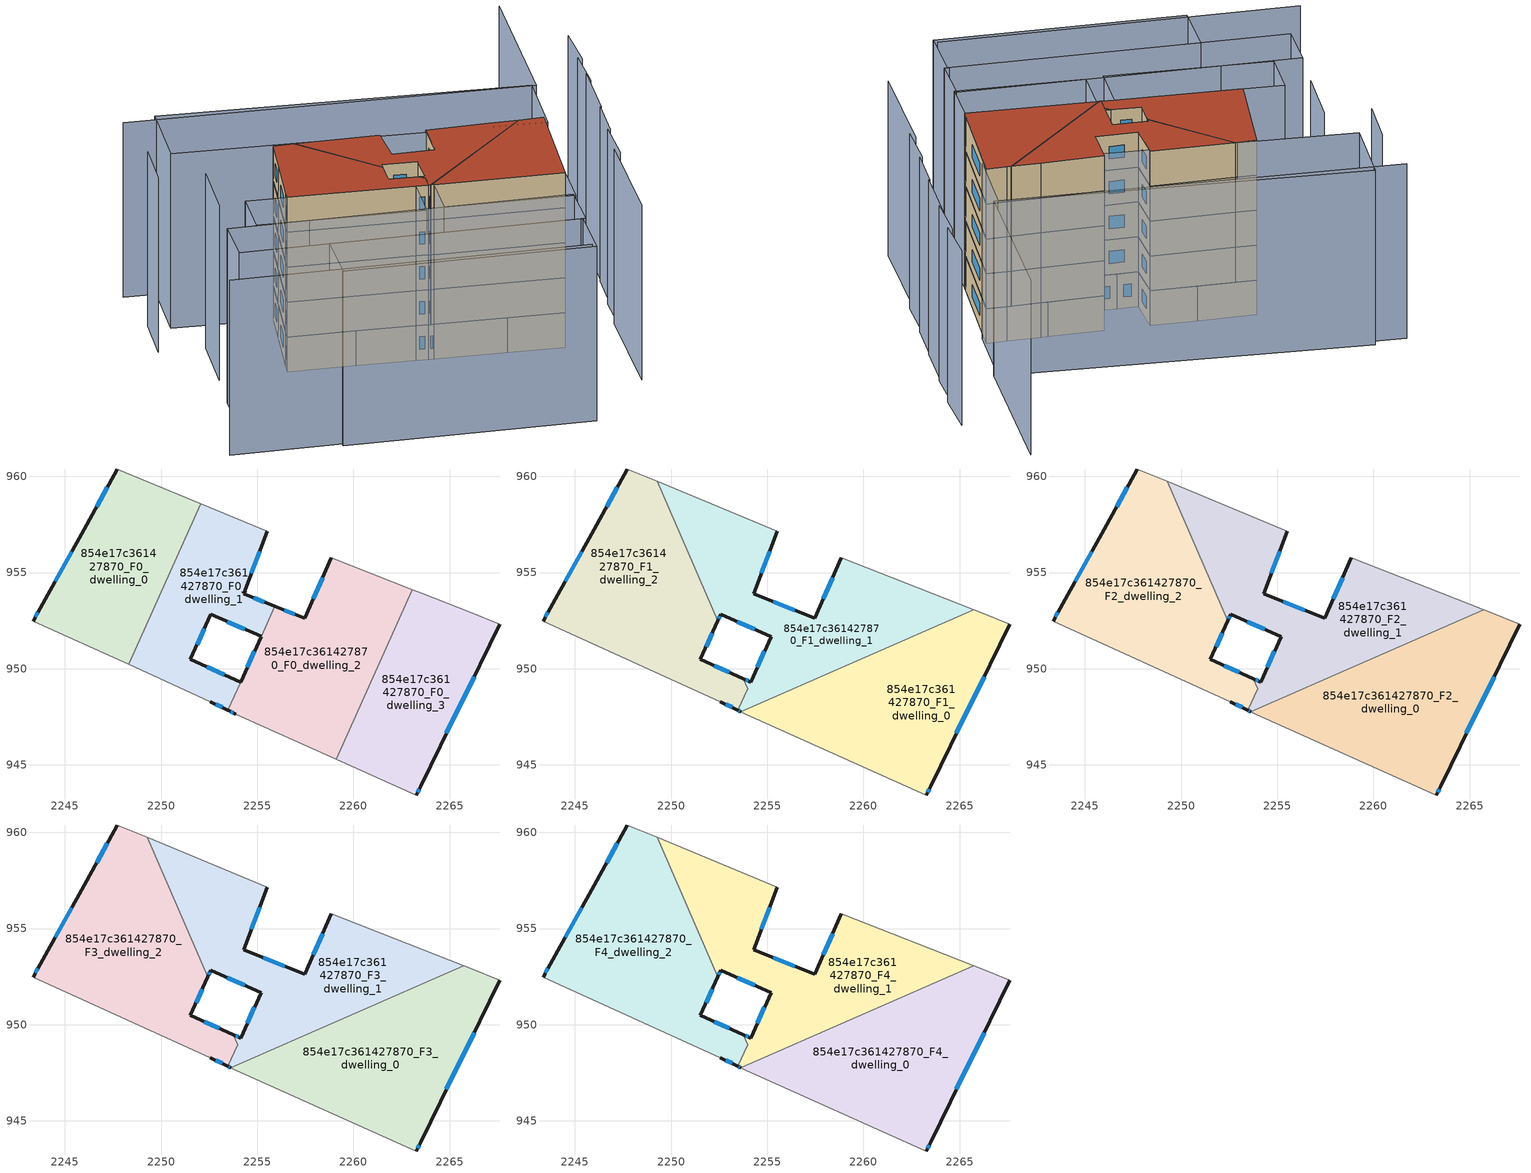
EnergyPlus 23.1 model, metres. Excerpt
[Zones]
854e17c361427870_F0_dwelling_0
 floor ground (EU_floor_Construction): 2252.06,958.59 2248.31,950.22 2243.34,952.48 2243.71,953.15 2246.13,957.5 2247.73,960.38 z0
 wall outside (EU_wall_Construction): 2247.73,960.38 2246.13,957.5 2243.71,953.15 2243.34,952.48 z0:3
 wall adiabatic (EU_wall_Construction): 2252.06,958.59 2247.73,960.38 / 2243.34,952.48 2248.31,950.22 z0:3
 wall to 854e17c361427870_F0_dwelling_1 (EU_wall_Construction): 2248.31,950.22 2252.06,958.59 z0:3
 window (EU_Window_Construction): 2243.59,952.93 2243.46,952.69 / 2245.35,956.08 2244.5,954.56 / 2247.21,959.45 2246.65,958.43 z0.98:2.02
854e17c361427870_F0_dwelling_1
 floor ground (EU_floor_Construction): 2255.52,957.16 2254.29,953.91 2255.9,953.25 2255.2,951.67 2252.59,952.83 2251.52,950.5 2254.14,949.31 2253.48,947.84 2252.55,948.3 2248.31,950.22 2252.06,958.59 z0
 wall outside (EU_wall_Construction): 2254.14,949.31 2251.52,950.5 2252.59,952.83 2255.2,951.68 / 2252.55,948.3 2253.48,947.84 / 2255.9,953.25 2254.29,953.91 2255.52,957.16 z0:3
 wall to 854e17c361427870_F0_dwelling_2 (EU_wall_Construction): 2253.48,947.84 2254.14,949.31 / 2255.2,951.67 2255.91,953.25 z0:3
 wall adiabatic (EU_wall_Construction): 2248.31,950.22 2252.55,948.3 / 2255.52,957.16 2252.06,958.59 z0:3
 window (EU_Window_Construction): 2253.44,952.45 2254.35,952.05 / 2251.87,951.25 2252.25,952.07 / 2253.29,949.69 2252.37,950.11 / 2252.85,948.15 2253.18,947.99 / 2254.69,954.96 2255.12,956.1 / 2255.38,953.46 2254.82,953.69 z0.98:2.02
854e17c361427870_F0_dwelling_2
 floor ground (EU_floor_Construction): 2263.07,954.11 2259.12,945.29 2253.87,947.65 2253.49,947.84 2255.91,953.25 2257.47,952.62 2258.86,955.76 z0
 wall outside (EU_wall_Construction): 2258.86,955.76 2257.47,952.62 2255.91,953.25 / 2253.49,947.84 2253.87,947.65 / 2255.2,951.68 2254.14,949.3 z0:3
 wall adiabatic (EU_wall_Construction): 2263.07,954.11 2258.86,955.76 / 2253.87,947.65 2259.12,945.29 z0:3
 wall to 854e17c361427870_F0_dwelling_3 (EU_wall_Construction): 2259.12,945.29 2263.07,954.11 z0:3
 window (EU_Window_Construction): 2256.96,952.82 2256.42,953.04 / 2258.41,954.74 2257.93,953.64 / 2253.61,947.77 2253.75,947.71 / 2254.86,950.9 2254.49,950.08 z0.98:2.02
854e17c361427870_F0_dwelling_3
 floor ground (EU_floor_Construction): 2267.62,952.33 2263.49,943.89 2263.27,943.43 2259.12,945.29 2263.07,954.11 2263.55,953.92 2266.08,952.92 z0
 wall outside (EU_wall_Construction): 2263.27,943.43 2263.49,943.89 2267.62,952.33 z0:3
 wall adiabatic (EU_wall_Construction): 2267.62,952.33 2266.08,952.92 2263.55,953.92 2263.07,954.11 / 2259.12,945.29 2263.27,943.43 z0:3
 window (EU_Window_Construction): 2264.84,946.64 2266.28,949.58 / 2263.34,943.58 2263.42,943.75 z0.98:2.02
854e17c361427870_F1_dwelling_0
 floor to 854e17c361427870_F0_dwelling_3 (EU_floor_Construction): 2267.62,952.33 2263.49,943.89 2263.27,943.43 2259.12,945.29 2261.84,951.35 2265.75,953.06 2266.08,952.92 z3
 floor to 854e17c361427870_F0_dwelling_2 (EU_floor_Construction): 2261.84,951.35 2259.12,945.29 2253.87,947.65 2253.62,947.77 z3
 wall outside (EU_wall_Construction): 2263.27,943.43 2263.49,943.89 2267.62,952.33 z3:6
 wall adiabatic (EU_wall_Construction): 2267.62,952.33 2266.08,952.92 2265.75,953.06 / 2253.62,947.77 2253.87,947.65 2263.27,943.43 z3:6
 wall to 854e17c361427870_F1_dwelling_1 (EU_wall_Construction): 2265.75,953.06 2253.62,947.77 z3:6
 window (EU_Window_Construction): 2264.84,946.64 2266.28,949.58 / 2263.34,943.58 2263.42,943.75 z3.98:5.02
854e17c361427870_F1_dwelling_1
 floor outside (EU_floor_Construction): 2255.91,953.25 2254.14,949.3 2255.2,951.68 z3
 floor to 854e17c361427870_F0_dwelling_1 (EU_floor_Construction): 2255.52,957.16 2254.29,953.91 2255.91,953.25 2255.2,951.68 2252.59,952.83 2252.44,952.49 2250.9,956.01 2252.06,958.59 z3; 2254.14,949.31 2253.98,948.95 2253.75,949.48 z3
 floor to 854e17c361427870_F0_dwelling_2 (EU_floor_Construction): 2263.07,954.11 2261.84,951.35 2253.62,947.77 2253.49,947.84 2253.78,948.49 2254.14,949.3 2255.91,953.25 2257.47,952.62 2258.86,955.76 z3
 floor to 854e17c361427870_F0_dwelling_0 (EU_floor_Construction): 2252.06,958.59 2250.9,956.01 2249.27,959.75 z3
 floor to 854e17c361427870_F0_dwelling_3 (EU_floor_Construction): 2265.75,953.06 2261.84,951.35 2263.07,954.11 2263.55,953.92 z3
 wall outside (EU_wall_Construction): 2253.75,949.48 2254.14,949.3 / 2252.44,952.49 2252.59,952.83 2255.2,951.67 2254.14,949.3 / 2258.86,955.76 2257.47,952.62 2254.29,953.91 2255.52,957.16 / 2253.49,947.84 2253.62,947.77 z3:6
 wall to 854e17c361427870_F1_dwelling_2 (EU_wall_Construction): 2249.27,959.75 2252.44,952.49 / 2253.75,949.48 2253.98,948.95 2253.48,947.84 z3:6
 wall adiabatic (EU_wall_Construction): 2255.52,957.16 2249.27,959.75 / 2265.75,953.06 2263.55,953.92 2258.86,955.76 z3:6
 window (EU_Window_Construction): 2253.88,949.43 2254.02,949.36 / 2254.86,950.9 2254.49,950.08 / 2253.44,952.45 2254.35,952.05 / 2252.49,952.6 2252.54,952.72 / 2254.69,954.96 2255.12,956.1 / 2256.44,953.03 2255.33,953.49 / 2258.41,954.74 2257.93,953.64 / 2253.53,947.82 2253.57,947.79 z3.98:5.02
854e17c361427870_F1_dwelling_2
 floor to 854e17c361427870_F0_dwelling_0 (EU_floor_Construction): 2249.27,959.75 2250.9,956.01 2248.31,950.22 2243.34,952.48 2243.71,953.15 2246.13,957.5 2247.73,960.38 z3
 floor to 854e17c361427870_F0_dwelling_1 (EU_floor_Construction): 2250.9,956.01 2252.44,952.49 2251.52,950.5 2253.75,949.48 2253.98,948.95 2253.48,947.84 2252.55,948.3 2248.31,950.22 z3
 wall outside (EU_wall_Construction): 2247.73,960.38 2246.13,957.5 2243.71,953.15 2243.34,952.48 / 2253.75,949.48 2251.52,950.5 2252.44,952.49 / 2252.55,948.3 2253.48,947.84 z3:6
 wall adiabatic (EU_wall_Construction): 2249.27,959.75 2247.73,960.38 / 2243.34,952.48 2252.55,948.3 z3:6
 window (EU_Window_Construction): 2245.35,956.08 2244.5,954.56 / 2247.21,959.45 2246.65,958.43 / 2251.82,951.14 2252.14,951.84 / 2253.03,949.81 2252.25,950.17 / 2252.85,948.15 2253.18,947.99 / 2243.59,952.93 2243.46,952.69 z3.98:5.02
854e17c361427870_F2_dwelling_0
 floor to 854e17c361427870_F1_dwelling_0 (EU_floor_Construction): 2267.62,952.33 2263.49,943.89 2263.27,943.43 2253.87,947.65 2253.62,947.77 2265.75,953.06 2266.08,952.92 z6
 wall outside (EU_wall_Construction): 2263.27,943.43 2263.49,943.89 2267.62,952.33 z6:9
 wall adiabatic (EU_wall_Construction): 2267.62,952.33 2266.08,952.92 2265.75,953.06 / 2253.62,947.77 2253.87,947.65 2263.27,943.43 z6:9
 wall to 854e17c361427870_F2_dwelling_1 (EU_wall_Construction): 2265.75,953.06 2253.62,947.77 z6:9
 window (EU_Window_Construction): 2264.84,946.64 2266.28,949.58 / 2263.34,943.58 2263.42,943.75 z6.98:8.02
854e17c361427870_F2_dwelling_1
 floor to 854e17c361427870_F1_dwelling_1 (EU_floor_Construction): 2263.55,953.92 2265.75,953.06 2253.62,947.77 2253.48,947.84 2253.98,948.95 2253.75,949.48 2254.14,949.3 2255.2,951.67 2252.59,952.83 2252.44,952.49 2249.27,959.75 2255.52,957.16 2254.29,953.91 2257.47,952.62 2258.86,955.76 z6
 wall outside (EU_wall_Construction): 2252.44,952.49 2252.59,952.83 2255.2,951.67 2254.14,949.3 2253.75,949.48 / 2258.86,955.76 2257.47,952.62 2254.29,953.91 2255.52,957.16 / 2253.49,947.84 2253.62,947.77 z6:9
 wall to 854e17c361427870_F2_dwelling_2 (EU_wall_Construction): 2249.27,959.75 2252.44,952.49 / 2253.75,949.48 2253.98,948.95 2253.48,947.84 z6:9
 wall adiabatic (EU_wall_Construction): 2255.52,957.16 2249.27,959.75 / 2265.75,953.06 2263.55,953.92 2258.86,955.76 z6:9
 window (EU_Window_Construction): 2254.02,949.36 2253.88,949.43 / 2254.86,950.9 2254.49,950.08 / 2253.44,952.45 2254.35,952.05 / 2252.49,952.6 2252.54,952.72 / 2254.69,954.96 2255.12,956.1 / 2256.44,953.03 2255.33,953.49 / 2258.41,954.74 2257.93,953.64 / 2253.53,947.82 2253.57,947.79 z6.98:8.02
854e17c361427870_F2_dwelling_2
 floor to 854e17c361427870_F1_dwelling_2 (EU_floor_Construction): 2249.27,959.75 2252.44,952.49 2251.52,950.5 2253.75,949.48 2253.98,948.95 2253.48,947.84 2252.55,948.3 2243.34,952.48 2243.71,953.15 2246.13,957.5 2247.73,960.38 z6
 wall outside (EU_wall_Construction): 2247.73,960.38 2246.13,957.5 2243.71,953.15 2243.34,952.48 / 2253.75,949.48 2251.52,950.5 2252.44,952.49 / 2252.55,948.3 2253.48,947.84 z6:9
 wall adiabatic (EU_wall_Construction): 2249.27,959.75 2247.73,960.38 / 2243.34,952.48 2252.55,948.3 z6:9
 window (EU_Window_Construction): 2245.35,956.08 2244.5,954.56 / 2247.21,959.45 2246.65,958.43 / 2251.82,951.14 2252.14,951.84 / 2253.03,949.81 2252.25,950.17 / 2252.85,948.15 2253.18,947.99 / 2243.59,952.93 2243.46,952.69 z6.98:8.02
854e17c361427870_F3_dwelling_0
 floor to 854e17c361427870_F2_dwelling_0 (EU_floor_Construction): 2267.62,952.33 2263.49,943.89 2263.27,943.43 2253.87,947.65 2253.62,947.77 2265.75,953.06 2266.08,952.92 z9
 wall outside (EU_wall_Construction): 2263.27,943.43 2263.49,943.89 2267.62,952.33 z9:12
 wall adiabatic (EU_wall_Construction): 2267.62,952.33 2266.08,952.92 2265.75,953.06 / 2253.62,947.77 2253.87,947.65 2263.27,943.43 z9:12
 wall to 854e17c361427870_F3_dwelling_1 (EU_wall_Construction): 2265.75,953.06 2253.62,947.77 z9:12
 window (EU_Window_Construction): 2264.84,946.64 2266.28,949.58 / 2263.34,943.58 2263.42,943.75 z9.98:11.02
854e17c361427870_F3_dwelling_1
 floor to 854e17c361427870_F2_dwelling_1 (EU_floor_Construction): 2263.55,953.92 2265.75,953.06 2253.62,947.77 2253.48,947.84 2253.98,948.95 2253.75,949.48 2254.14,949.3 2255.2,951.67 2252.59,952.83 2252.44,952.49 2249.27,959.75 2255.52,957.16 2254.29,953.91 2257.47,952.62 2258.86,955.76 z9
 wall outside (EU_wall_Construction): 2252.44,952.49 2252.59,952.83 2255.2,951.67 2254.14,949.3 2253.75,949.48 / 2258.86,955.76 2257.47,952.62 2254.29,953.91 2255.52,957.16 / 2253.49,947.84 2253.62,947.77 z9:12
 wall to 854e17c361427870_F3_dwelling_2 (EU_wall_Construction): 2249.27,959.75 2252.44,952.49 / 2253.75,949.48 2253.98,948.95 2253.48,947.84 z9:12
 wall adiabatic (EU_wall_Construction): 2255.52,957.16 2249.27,959.75 / 2265.75,953.06 2263.55,953.92 2258.86,955.76 z9:12
 window (EU_Window_Construction): 2254.02,949.36 2253.88,949.43 / 2254.86,950.9 2254.49,950.08 / 2253.44,952.45 2254.35,952.05 / 2252.49,952.6 2252.54,952.72 / 2254.69,954.96 2255.12,956.1 / 2256.44,953.03 2255.33,953.49 / 2258.41,954.74 2257.93,953.64 / 2253.53,947.82 2253.57,947.79 z9.98:11.02
854e17c361427870_F3_dwelling_2
 floor to 854e17c361427870_F2_dwelling_2 (EU_floor_Construction): 2249.27,959.75 2252.44,952.49 2251.52,950.5 2253.75,949.48 2253.98,948.95 2253.48,947.84 2252.55,948.3 2243.34,952.48 2243.71,953.15 2246.13,957.5 2247.73,960.38 z9
 wall outside (EU_wall_Construction): 2247.73,960.38 2246.13,957.5 2243.71,953.15 2243.34,952.48 / 2253.75,949.48 2251.52,950.5 2252.44,952.49 / 2252.55,948.3 2253.48,947.84 z9:12
 wall adiabatic (EU_wall_Construction): 2249.27,959.75 2247.73,960.38 / 2243.34,952.48 2252.55,948.3 z9:12
 window (EU_Window_Construction): 2245.35,956.08 2244.5,954.56 / 2247.21,959.45 2246.65,958.43 / 2251.82,951.14 2252.14,951.84 / 2253.03,949.81 2252.25,950.17 / 2252.85,948.15 2253.18,947.99 / 2243.59,952.93 2243.46,952.69 z9.98:11.02
854e17c361427870_F4_dwelling_0
 floor to 854e17c361427870_F3_dwelling_0 (EU_floor_Construction): 2267.62,952.33 2263.49,943.89 2263.27,943.43 2253.87,947.65 2253.62,947.77 2265.75,953.06 2266.08,952.92 z12
 wall outside (EU_wall_Construction): 2263.27,943.43 2263.49,943.89 2267.62,952.33 z12:15
 wall adiabatic (EU_wall_Construction): 2267.62,952.33 2266.08,952.92 2265.75,953.06 / 2253.62,947.77 2253.87,947.65 2263.27,943.43 z12:15
 wall to 854e17c361427870_F4_dwelling_1 (EU_wall_Construction): 2265.75,953.06 2253.62,947.77 z12:15
 window (EU_Window_Construction): 2264.84,946.64 2266.28,949.58 / 2263.34,943.58 2263.42,943.75 z12.98:14.02
 roof outside (EU_roof_Construction): 2263.49,943.89 2267.62,952.33 2266.08,952.92 2265.75,953.06 2253.62,947.77 2253.87,947.65 2263.27,943.43 z15
854e17c361427870_F4_dwelling_1
 floor to 854e17c361427870_F3_dwelling_1 (EU_floor_Construction): 2263.55,953.92 2265.75,953.06 2253.62,947.77 2253.48,947.84 2253.98,948.95 2253.75,949.48 2254.14,949.3 2255.2,951.67 2252.59,952.83 2252.44,952.49 2249.27,959.75 2255.52,957.16 2254.29,953.91 2257.47,952.62 2258.86,955.76 z12
 wall outside (EU_wall_Construction): 2252.44,952.49 2252.59,952.83 2255.2,951.67 2254.14,949.3 2253.75,949.48 / 2258.86,955.76 2257.47,952.62 2254.29,953.91 2255.52,957.16 / 2253.49,947.84 2253.62,947.77 z12:15
 wall to 854e17c361427870_F4_dwelling_2 (EU_wall_Construction): 2249.27,959.75 2252.44,952.49 / 2253.75,949.48 2253.98,948.95 2253.48,947.84 z12:15
 wall adiabatic (EU_wall_Construction): 2255.52,957.16 2249.27,959.75 / 2265.75,953.06 2263.55,953.92 2258.86,955.76 z12:15
 window (EU_Window_Construction): 2254.02,949.36 2253.88,949.43 / 2254.86,950.9 2254.49,950.08 / 2253.44,952.45 2254.35,952.05 / 2252.49,952.6 2252.54,952.72 / 2254.69,954.96 2255.12,956.1 / 2256.44,953.03 2255.33,953.49 / 2258.41,954.74 2257.93,953.64 / 2253.53,947.82 2253.57,947.79 z12.98:14.02
 roof outside (EU_roof_Construction): 2265.75,953.06 2263.55,953.92 2258.86,955.76 2257.47,952.62 2254.29,953.91 2255.52,957.16 2249.27,959.75 2252.44,952.49 2252.59,952.83 2255.2,951.67 2254.14,949.3 2253.75,949.48 2253.98,948.95 2253.48,947.84 2253.62,947.77 z15
854e17c361427870_F4_dwelling_2
 floor to 854e17c361427870_F3_dwelling_2 (EU_floor_Construction): 2249.27,959.75 2252.44,952.49 2251.52,950.5 2253.75,949.48 2253.98,948.95 2253.48,947.84 2252.55,948.3 2243.34,952.48 2243.71,953.15 2246.13,957.5 2247.73,960.38 z12
 wall outside (EU_wall_Construction): 2247.73,960.38 2246.13,957.5 2243.71,953.15 2243.34,952.48 / 2253.75,949.48 2251.52,950.5 2252.44,952.49 / 2252.55,948.3 2253.48,947.84 z12:15
 wall adiabatic (EU_wall_Construction): 2249.27,959.75 2247.73,960.38 / 2243.34,952.48 2252.55,948.3 z12:15
 window (EU_Window_Construction): 2245.35,956.08 2244.5,954.56 / 2247.21,959.45 2246.65,958.43 / 2251.82,951.14 2252.14,951.84 / 2253.03,949.81 2252.25,950.17 / 2252.85,948.15 2253.18,947.99 / 2243.59,952.93 2243.46,952.69 z12.98:14.02
 roof outside (EU_roof_Construction): 2253.48,947.84 2253.98,948.95 2253.75,949.48 2251.52,950.5 2252.44,952.49 2249.27,959.75 2247.73,960.38 2246.13,957.5 2243.71,953.15 2243.34,952.48 2252.55,948.3 z15
shading: 2231.28,943.25 2257.69,932.09 / 2264.74,935.38 2268.73,944.58 / 2268.79,943.88 2270.37,947.7 / 2270.57,947.62 2272.23,951.3 / 2272.28,951.21 2274.72,956.58 / 2274.31,955.43 2275.84,959.28 / 2275.98,958.92 2277.45,962.78 / 2239.3,965.26 2237.3,961.07 / 2276.18,970.13 2270.43,957.24 / 2270.43,957.24 2240.73,970.48 / 2240.69,959.51 2238.26,954.36 / 2241.25,944.01 2259.7,936.15 / 2259.7,936.15 2257.77,931.61 / 2257.77,931.61 2239.32,939.47 / 2239.32,939.47 2241.25,944.01 / 2259.91,936.06 2234.7,946.75 / 2234.7,946.75 2236.39,950.72 / 2236.39,950.72 2261.6,940.03 / 2261.6,940.03 2259.91,936.06 / 2253.83,947.66 2263.27,943.44 / 2263.27,943.44 2261.63,939.78 / 2261.63,939.78 2252.19,944.01 / 2252.19,944.01 2253.83,947.66 / 2240.36,953.83 2252.55,948.3 / 2252.55,948.3 2250.77,944.37 / 2250.77,944.37 2238.58,949.9 / 2238.58,949.9 2240.36,953.83 / 2243.34,969.94 2270.12,957.43 / 2270.12,957.43 2267.31,951.4 / 2267.31,951.4 2240.53,963.91 / 2240.53,963.91 2243.34,969.94 z0:15
[Building]
EU S2 Campaign: North Axis=0; Terrain=City; Solar Distribution=FullExterior
[Site:Location]
Bologna: Latitude=44.5; Longitude=11.25; Time Zone=1; Elevation=37
[SizingPeriod:WeatherFileDays]
AnnualSizingPeriod: Begin Month=1; Begin Day of Month=1; End Month=12; End Day of Month=31; Day of Week for Start Day=Monday; Use Weather File Daylight Saving Period=No; Use Weather File Rain and Snow Indicators=No
[MATERIAL]
EU_InternalMass_Material: Roughness=MediumRough; Thickness=0.1; Conductivity=1; Density=1800; Specific Heat=900; Thermal Absorptance=0.9; Solar Absorptance=0.7; Visible Absorptance=0.7
[MATERIAL:NOMASS] Roughness=MediumRough; Thermal Absorptance=0.9; Solar Absorptance=0.7; Visible Absorptance=0.7
Name | Thermal Resistance
EU_wall_NoMass | 0.905828
EU_roof_NoMass | 0.37593
EU_floor_NoMass | 0.67114
[WINDOWMATERIAL:SIMPLEGLAZINGSYSTEM]
EU_Window_SimpleGlazing: UFactor=4.52486; Solar Heat Gain Coefficient=0.85; Visible Transmittance=0.85
[CONSTRUCTION]
EU_wall_Construction: EU_wall_NoMass
EU_roof_Construction: EU_roof_NoMass
EU_floor_Construction: EU_floor_NoMass
EU_InternalMass_Construction: EU_InternalMass_Material
EU_Window_Construction: EU_Window_SimpleGlazing
[ZONE] Type=1; Multiplier=1; Ceiling Height=autocalculate; Floor Area=autocalculate; Part of Total Floor Area=Yes
Name | Volume
854e17c361427870_F0_dwelling_0 | 138.146
854e17c361427870_F1_dwelling_0; 854e17c361427870_F2_dwelling_0; 854e17c361427870_F3_dwelling_0; 854e17c361427870_F4_dwelling_0 | 185.301
854e17c361427870_F0_dwelling_1 | 116.957
854e17c361427870_F1_dwelling_1 | 185.546
854e17c361427870_F2_dwelling_1; 854e17c361427870_F3_dwelling_1; 854e17c361427870_F4_dwelling_1 | 185.556
854e17c361427870_F0_dwelling_2 | 159.305
854e17c361427870_F1_dwelling_2; 854e17c361427870_F2_dwelling_2; 854e17c361427870_F3_dwelling_2; 854e17c361427870_F4_dwelling_2 | 181.662
854e17c361427870_F0_dwelling_3 | 138.159
[INTERNALMASS] Construction=EU_InternalMass_Construction
Name | Zone or ZoneList | Surface Area
854e17c361427870_F0_dwelling_0_EU_InternalMass | 854e17c361427870_F0_dwelling_0 | 46.0487
854e17c361427870_F0_dwelling_1_EU_InternalMass | 854e17c361427870_F0_dwelling_1 | 38.9906
854e17c361427870_F0_dwelling_2_EU_InternalMass | 854e17c361427870_F0_dwelling_2 | 53.1103
854e17c361427870_F0_dwelling_3_EU_InternalMass | 854e17c361427870_F0_dwelling_3 | 46.0524
854e17c361427870_F1_dwelling_0_EU_InternalMass | 854e17c361427870_F1_dwelling_0 | 61.7584
854e17c361427870_F1_dwelling_1_EU_InternalMass | 854e17c361427870_F1_dwelling_1 | 61.8834
854e17c361427870_F1_dwelling_2_EU_InternalMass | 854e17c361427870_F1_dwelling_2 | 60.5548
854e17c361427870_F2_dwelling_0_EU_InternalMass | 854e17c361427870_F2_dwelling_0 | 61.7584
854e17c361427870_F2_dwelling_1_EU_InternalMass | 854e17c361427870_F2_dwelling_1 | 61.8834
854e17c361427870_F2_dwelling_2_EU_InternalMass | 854e17c361427870_F2_dwelling_2 | 60.5548
854e17c361427870_F3_dwelling_0_EU_InternalMass | 854e17c361427870_F3_dwelling_0 | 61.7584
854e17c361427870_F3_dwelling_1_EU_InternalMass | 854e17c361427870_F3_dwelling_1 | 61.8834
854e17c361427870_F3_dwelling_2_EU_InternalMass | 854e17c361427870_F3_dwelling_2 | 60.5548
854e17c361427870_F4_dwelling_0_EU_InternalMass | 854e17c361427870_F4_dwelling_0 | 61.7584
854e17c361427870_F4_dwelling_1_EU_InternalMass | 854e17c361427870_F4_dwelling_1 | 61.8834
854e17c361427870_F4_dwelling_2_EU_InternalMass | 854e17c361427870_F4_dwelling_2 | 60.5548
[OTHEREQUIPMENT] Fuel Type=Electricity; Design Level Calculation Method=Watts/Area; Power per Zone Floor Area=1; Fraction Latent=0; Fraction Radiant=0; Fraction Lost=0; Carbon Dioxide Generation Rate=0; EndUse Subcategory=EU_Step8_InternalGains
Name | Zone or ZoneList or Space or SpaceList | Schedule
EU_Step8_InternalGain_854e17c361427870_F0_dwelling_0_f000 | 854e17c361427870_F0_dwelling_0 | EU_Step8_GainSchedule_854e17c361427870_F0_dwelling_0_f000
EU_Step8_InternalGain_854e17c361427870_F0_dwelling_1_f000 | 854e17c361427870_F0_dwelling_1 | EU_Step8_GainSchedule_854e17c361427870_F0_dwelling_1_f000
EU_Step8_InternalGain_854e17c361427870_F0_dwelling_2_f000 | 854e17c361427870_F0_dwelling_2 | EU_Step8_GainSchedule_854e17c361427870_F0_dwelling_2_f000
EU_Step8_InternalGain_854e17c361427870_F0_dwelling_3_f000 | 854e17c361427870_F0_dwelling_3 | EU_Step8_GainSchedule_854e17c361427870_F0_dwelling_3_f000
EU_Step8_InternalGain_854e17c361427870_F1_dwelling_0_f000 | 854e17c361427870_F1_dwelling_0 | EU_Step8_GainSchedule_854e17c361427870_F1_dwelling_0_f000
EU_Step8_InternalGain_854e17c361427870_F1_dwelling_1_f000 | 854e17c361427870_F1_dwelling_1 | EU_Step8_GainSchedule_854e17c361427870_F1_dwelling_1_f000
EU_Step8_InternalGain_854e17c361427870_F1_dwelling_2_f000 | 854e17c361427870_F1_dwelling_2 | EU_Step8_GainSchedule_854e17c361427870_F1_dwelling_2_f000
EU_Step8_InternalGain_854e17c361427870_F2_dwelling_0_f000 | 854e17c361427870_F2_dwelling_0 | EU_Step8_GainSchedule_854e17c361427870_F2_dwelling_0_f000
EU_Step8_InternalGain_854e17c361427870_F2_dwelling_1_f000 | 854e17c361427870_F2_dwelling_1 | EU_Step8_GainSchedule_854e17c361427870_F2_dwelling_1_f000
EU_Step8_InternalGain_854e17c361427870_F2_dwelling_2_f000 | 854e17c361427870_F2_dwelling_2 | EU_Step8_GainSchedule_854e17c361427870_F2_dwelling_2_f000
EU_Step8_InternalGain_854e17c361427870_F3_dwelling_0_f000 | 854e17c361427870_F3_dwelling_0 | EU_Step8_GainSchedule_854e17c361427870_F3_dwelling_0_f000
EU_Step8_InternalGain_854e17c361427870_F3_dwelling_1_f000 | 854e17c361427870_F3_dwelling_1 | EU_Step8_GainSchedule_854e17c361427870_F3_dwelling_1_f000
EU_Step8_InternalGain_854e17c361427870_F3_dwelling_2_f000 | 854e17c361427870_F3_dwelling_2 | EU_Step8_GainSchedule_854e17c361427870_F3_dwelling_2_f000
EU_Step8_InternalGain_854e17c361427870_F4_dwelling_0_f000 | 854e17c361427870_F4_dwelling_0 | EU_Step8_GainSchedule_854e17c361427870_F4_dwelling_0_f000
EU_Step8_InternalGain_854e17c361427870_F4_dwelling_1_f000 | 854e17c361427870_F4_dwelling_1 | EU_Step8_GainSchedule_854e17c361427870_F4_dwelling_1_f000
EU_Step8_InternalGain_854e17c361427870_F4_dwelling_2_f000 | 854e17c361427870_F4_dwelling_2 | EU_Step8_GainSchedule_854e17c361427870_F4_dwelling_2_f000
[ZONEVENTILATION:DESIGNFLOWRATE] Schedule=EU_AlwaysOn; Design Flow Rate Calculation Method=AirChanges/Hour; Air Changes per Hour=0.73129; Ventilation Type=Natural; Fan Pressure Rise=0; Fan Total Efficiency=1; Constant Term Coefficient=1; Temperature Term Coefficient=0; Velocity Term Coefficient=0; Velocity Squared Term Coefficient=0; Minimum Indoor Temperature=-100; Maximum Indoor Temperature=100; Delta Temperature=-100; Minimum Outdoor Temperature=-100; Maximum Outdoor Temperature=100; Maximum Wind Speed=40
Name | Zone or ZoneList or Space or SpaceList
EU_ConstantAir_854e17c361427870_F0_dwelling_0 | 854e17c361427870_F0_dwelling_0
EU_ConstantAir_854e17c361427870_F0_dwelling_1 | 854e17c361427870_F0_dwelling_1
EU_ConstantAir_854e17c361427870_F0_dwelling_2 | 854e17c361427870_F0_dwelling_2
EU_ConstantAir_854e17c361427870_F0_dwelling_3 | 854e17c361427870_F0_dwelling_3
EU_ConstantAir_854e17c361427870_F1_dwelling_0 | 854e17c361427870_F1_dwelling_0
EU_ConstantAir_854e17c361427870_F1_dwelling_1 | 854e17c361427870_F1_dwelling_1
EU_ConstantAir_854e17c361427870_F1_dwelling_2 | 854e17c361427870_F1_dwelling_2
EU_ConstantAir_854e17c361427870_F2_dwelling_0 | 854e17c361427870_F2_dwelling_0
EU_ConstantAir_854e17c361427870_F2_dwelling_1 | 854e17c361427870_F2_dwelling_1
EU_ConstantAir_854e17c361427870_F2_dwelling_2 | 854e17c361427870_F2_dwelling_2
EU_ConstantAir_854e17c361427870_F3_dwelling_0 | 854e17c361427870_F3_dwelling_0
EU_ConstantAir_854e17c361427870_F3_dwelling_1 | 854e17c361427870_F3_dwelling_1
EU_ConstantAir_854e17c361427870_F3_dwelling_2 | 854e17c361427870_F3_dwelling_2
EU_ConstantAir_854e17c361427870_F4_dwelling_0 | 854e17c361427870_F4_dwelling_0
EU_ConstantAir_854e17c361427870_F4_dwelling_1 | 854e17c361427870_F4_dwelling_1
EU_ConstantAir_854e17c361427870_F4_dwelling_2 | 854e17c361427870_F4_dwelling_2
[HVACTEMPLATE:THERMOSTAT] Constant Heating Setpoint=20; Constant Cooling Setpoint=50
EU_HeatOnly_854e17c361427870_F0_dwelling_0; EU_HeatOnly_854e17c361427870_F0_dwelling_1; EU_HeatOnly_854e17c361427870_F0_dwelling_2; EU_HeatOnly_854e17c361427870_F0_dwelling_3; EU_HeatOnly_854e17c361427870_F1_dwelling_0; EU_HeatOnly_854e17c361427870_F1_dwelling_1; EU_HeatOnly_854e17c361427870_F1_dwelling_2; EU_HeatOnly_854e17c361427870_F2_dwelling_0; EU_HeatOnly_854e17c361427870_F2_dwelling_1; EU_HeatOnly_854e17c361427870_F2_dwelling_2; EU_HeatOnly_854e17c361427870_F3_dwelling_0; EU_HeatOnly_854e17c361427870_F3_dwelling_1; EU_HeatOnly_854e17c361427870_F3_dwelling_2; EU_HeatOnly_854e17c361427870_F4_dwelling_0; EU_HeatOnly_854e17c361427870_F4_dwelling_1; EU_HeatOnly_854e17c361427870_F4_dwelling_2
[HVACTEMPLATE:ZONE:IDEALLOADSAIRSYSTEM] System Availability Schedule=EU_AlwaysOn; Maximum Heating Supply Air Temperature=50; Minimum Cooling Supply Air Temperature=13; Maximum Heating Supply Air Humidity Ratio=0.0156; Minimum Cooling Supply Air Humidity Ratio=0.0077; Heating Limit=NoLimit; Cooling Limit=NoLimit; Heating Availability Schedule=EU_AlwaysOn; Cooling Availability Schedule=EU_CoolingOff; Dehumidification Control Type=ConstantSensibleHeatRatio; Cooling Sensible Heat Ratio=0.7; Dehumidification Setpoint=60; Humidification Control Type=None; Humidification Setpoint=30; Outdoor Air Method=None; Outdoor Air Flow Rate per Person=0.00944; Outdoor Air Flow Rate per Zone Floor Area=0; Outdoor Air Flow Rate per Zone=0; Demand Controlled Ventilation Type=None; Outdoor Air Economizer Type=NoEconomizer; Heat Recovery Type=None; Sensible Heat Recovery Effectiveness=0.7; Latent Heat Recovery Effectiveness=0.65
Name | Template Thermostat
854e17c361427870_F0_dwelling_0 | EU_HeatOnly_854e17c361427870_F0_dwelling_0
854e17c361427870_F0_dwelling_1 | EU_HeatOnly_854e17c361427870_F0_dwelling_1
854e17c361427870_F0_dwelling_2 | EU_HeatOnly_854e17c361427870_F0_dwelling_2
854e17c361427870_F0_dwelling_3 | EU_HeatOnly_854e17c361427870_F0_dwelling_3
854e17c361427870_F1_dwelling_0 | EU_HeatOnly_854e17c361427870_F1_dwelling_0
854e17c361427870_F1_dwelling_1 | EU_HeatOnly_854e17c361427870_F1_dwelling_1
854e17c361427870_F1_dwelling_2 | EU_HeatOnly_854e17c361427870_F1_dwelling_2
854e17c361427870_F2_dwelling_0 | EU_HeatOnly_854e17c361427870_F2_dwelling_0
854e17c361427870_F2_dwelling_1 | EU_HeatOnly_854e17c361427870_F2_dwelling_1
854e17c361427870_F2_dwelling_2 | EU_HeatOnly_854e17c361427870_F2_dwelling_2
854e17c361427870_F3_dwelling_0 | EU_HeatOnly_854e17c361427870_F3_dwelling_0
854e17c361427870_F3_dwelling_1 | EU_HeatOnly_854e17c361427870_F3_dwelling_1
854e17c361427870_F3_dwelling_2 | EU_HeatOnly_854e17c361427870_F3_dwelling_2
854e17c361427870_F4_dwelling_0 | EU_HeatOnly_854e17c361427870_F4_dwelling_0
854e17c361427870_F4_dwelling_1 | EU_HeatOnly_854e17c361427870_F4_dwelling_1
854e17c361427870_F4_dwelling_2 | EU_HeatOnly_854e17c361427870_F4_dwelling_2
[SIZING:ZONE] Zone Cooling Design Supply Air Temperature Input Method=SupplyAirTemperature; Zone Cooling Design Supply Air Temperature=13; Zone Heating Design Supply Air Temperature Input Method=SupplyAirTemperature; Zone Heating Design Supply Air Temperature=50; Zone Cooling Design Supply Air Humidity Ratio=0.008; Zone Heating Design Supply Air Humidity Ratio=0.008; Cooling Design Air Flow Method=DesignDay; Cooling Design Air Flow Rate=0; Cooling Minimum Air Flow per Zone Floor Area=0.000762; Cooling Minimum Air Flow=0; Cooling Minimum Air Flow Fraction=0.2; Heating Design Air Flow Method=DesignDay; Heating Design Air Flow Rate=0; Heating Maximum Air Flow per Zone Floor Area=0.002032; Heating Maximum Air Flow=0.141576; Heating Maximum Air Flow Fraction=0.3; Account for Dedicated Outdoor Air System=No; Dedicated Outdoor Air System Control Strategy=NeutralSupplyAir; Dedicated Outdoor Air Low Setpoint Temperature for Design=autosize; Dedicated Outdoor Air High Setpoint Temperature for Design=autosize; Zone Load Sizing Method=Sensible Load Only No Latent Load; Zone Latent Cooling Design Supply Air Humidity Ratio Input Method=HumidityRatioDifference; Zone Cooling Design Supply Air Humidity Ratio Difference=0.005; Zone Latent Heating Design Supply Air Humidity Ratio Input Method=HumidityRatioDifference; Zone Humidification Design Supply Air Humidity Ratio Difference=0.005
854e17c361427870_F0_dwelling_0; 854e17c361427870_F0_dwelling_1; 854e17c361427870_F0_dwelling_2; 854e17c361427870_F0_dwelling_3; 854e17c361427870_F1_dwelling_0; 854e17c361427870_F1_dwelling_1; 854e17c361427870_F1_dwelling_2; 854e17c361427870_F2_dwelling_0; 854e17c361427870_F2_dwelling_1; 854e17c361427870_F2_dwelling_2; 854e17c361427870_F3_dwelling_0; 854e17c361427870_F3_dwelling_1; 854e17c361427870_F3_dwelling_2; 854e17c361427870_F4_dwelling_0; 854e17c361427870_F4_dwelling_1; 854e17c361427870_F4_dwelling_2
[SCHEDULE:CONSTANT]
Name | Hourly Value
EU_AlwaysOn | 1
EU_CoolingOff | 0
[SCHEDULE:FILE] Column Number=1; Rows to Skip at Top=0; Number of Hours of Data=8760; Column Separator=Comma; Interpolate to Timestep=No; Minutes per Item=60; Adjust Schedule for Daylight Savings=Yes
Name | File
EU_Step8_GainSchedule_854e17c361427870_F0_dwelling_0_f000 | ../../schedules/854e17c361427870/854e17c361427870_F0_dwelling_0_f000_gain.csv
EU_Step8_GainSchedule_854e17c361427870_F0_dwelling_1_f000 | ../../schedules/854e17c361427870/854e17c361427870_F0_dwelling_1_f000_gain.csv
EU_Step8_GainSchedule_854e17c361427870_F0_dwelling_2_f000 | ../../schedules/854e17c361427870/854e17c361427870_F0_dwelling_2_f000_gain.csv
EU_Step8_GainSchedule_854e17c361427870_F0_dwelling_3_f000 | ../../schedules/854e17c361427870/854e17c361427870_F0_dwelling_3_f000_gain.csv
EU_Step8_GainSchedule_854e17c361427870_F1_dwelling_0_f000 | ../../schedules/854e17c361427870/854e17c361427870_F1_dwelling_0_f000_gain.csv
EU_Step8_GainSchedule_854e17c361427870_F1_dwelling_1_f000 | ../../schedules/854e17c361427870/854e17c361427870_F1_dwelling_1_f000_gain.csv
EU_Step8_GainSchedule_854e17c361427870_F1_dwelling_2_f000 | ../../schedules/854e17c361427870/854e17c361427870_F1_dwelling_2_f000_gain.csv
EU_Step8_GainSchedule_854e17c361427870_F2_dwelling_0_f000 | ../../schedules/854e17c361427870/854e17c361427870_F2_dwelling_0_f000_gain.csv
EU_Step8_GainSchedule_854e17c361427870_F2_dwelling_1_f000 | ../../schedules/854e17c361427870/854e17c361427870_F2_dwelling_1_f000_gain.csv
EU_Step8_GainSchedule_854e17c361427870_F2_dwelling_2_f000 | ../../schedules/854e17c361427870/854e17c361427870_F2_dwelling_2_f000_gain.csv
EU_Step8_GainSchedule_854e17c361427870_F3_dwelling_0_f000 | ../../schedules/854e17c361427870/854e17c361427870_F3_dwelling_0_f000_gain.csv
EU_Step8_GainSchedule_854e17c361427870_F3_dwelling_1_f000 | ../../schedules/854e17c361427870/854e17c361427870_F3_dwelling_1_f000_gain.csv
EU_Step8_GainSchedule_854e17c361427870_F3_dwelling_2_f000 | ../../schedules/854e17c361427870/854e17c361427870_F3_dwelling_2_f000_gain.csv
EU_Step8_GainSchedule_854e17c361427870_F4_dwelling_0_f000 | ../../schedules/854e17c361427870/854e17c361427870_F4_dwelling_0_f000_gain.csv
EU_Step8_GainSchedule_854e17c361427870_F4_dwelling_1_f000 | ../../schedules/854e17c361427870/854e17c361427870_F4_dwelling_1_f000_gain.csv
EU_Step8_GainSchedule_854e17c361427870_F4_dwelling_2_f000 | ../../schedules/854e17c361427870/854e17c361427870_F4_dwelling_2_f000_gain.csv
